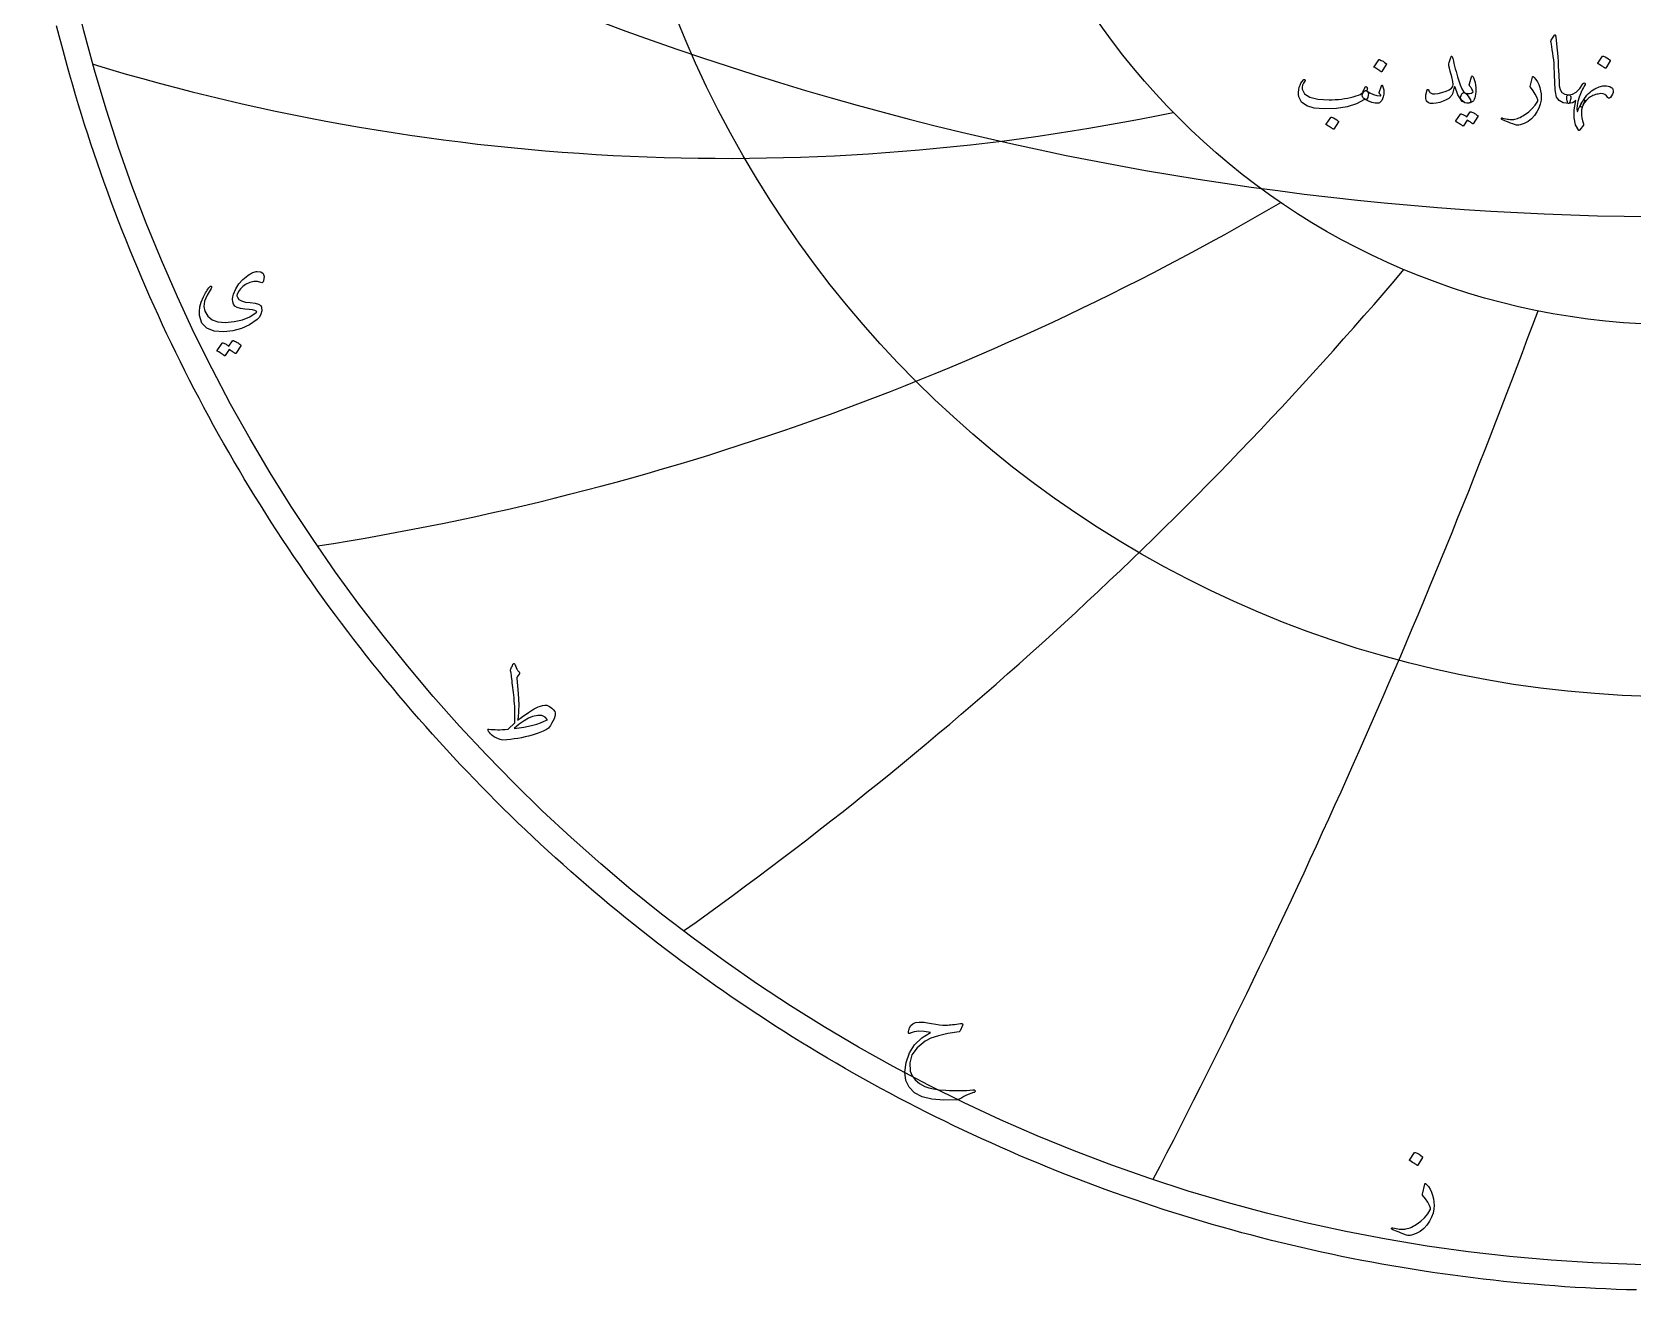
# Model space of a CAD drawing. Header units: millimetres. Extents: x -128 to 128, y -128 to 131.
# Drawn here: x -126 to -3.4, y -127.9 to -31.6 of the extents above; entities that cross this region are included whole.
import ezdxf

# ---------------------------------------------------------------- set-up
doc = ezdxf.new("R2010")
doc.units = ezdxf.units.MM
for name, color, linetype in [('CUT_OUTER', 1, 'Continuous'), ('ENGRAVE', 7, 'Continuous'), ('ENGRAVE_FINE', 8, 'Continuous'), ('TEXT', 5, 'Continuous')]:
    doc.layers.add(name, color=color, linetype=linetype)

msp = doc.modelspace()

# ---------------------------------------------------------------- linework, layer by layer
at = {"layer": 'CUT_OUTER'}
msp.add_lwpolyline([(-3.1401, -127.9115), (-3.9248, -127.8898), (-4.7095, -127.8633), (-5.4939, -127.832), (-6.2782, -127.7959), (-7.0622, -127.755), (-7.846, -127.7092), (-8.6294, -127.6587), (-9.4126, -127.6033), (-10.1954, -127.5432), (-10.9778, -127.4782), (-11.7598, -127.4084), (-12.5413, -127.3339), (-13.3224, -127.2545), (-14.1029, -127.1704), (-14.883, -127.0815), (-15.6624, -126.9878), (-16.4413, -126.8893), (-17.2196, -126.786), (-17.9972, -126.6779), (-18.7742, -126.5651), (-19.5504, -126.4476), (-20.3259, -126.3252), (-21.1006, -126.1981), (-21.8746, -126.0663), (-22.6477, -125.9297), (-23.42, -125.7883), (-24.1913, -125.6423), (-24.9618, -125.4915), (-25.7313, -125.336), (-26.4999, -125.1757), (-27.2675, -125.0108), (-28.034, -124.8411), (-28.7995, -124.6667), (-29.5639, -124.4877), (-30.3272, -124.3039), (-31.0893, -124.1155), (-31.8503, -123.9224), (-32.6101, -123.7246), (-33.3686, -123.5222), (-34.1259, -123.3151), (-34.8819, -123.1034), (-35.6366, -122.8871), (-36.3899, -122.6661), (-37.1419, -122.4405), (-37.8925, -122.2103), (-38.6417, -121.9755), (-39.3894, -121.7361), (-40.1356, -121.4921), (-40.8803, -121.2436), (-41.6235, -120.9905), (-42.3651, -120.7328), (-43.1051, -120.4706), (-43.8434, -120.2038), (-44.5802, -119.9325), (-45.3152, -119.6567), (-46.0486, -119.3764), (-46.7802, -119.0916), (-47.51, -118.8024), (-48.2381, -118.5086), (-48.9643, -118.2104), (-49.6887, -117.9077), (-50.4113, -117.6006), (-51.1319, -117.2891), (-51.8506, -116.9731), (-52.5674, -116.6528), (-53.2822, -116.328), (-53.9949, -115.9989), (-54.7057, -115.6654), (-55.4144, -115.3276), (-56.1209, -114.9854), (-56.8254, -114.6389), (-57.5278, -114.288), (-58.2279, -113.9329), (-58.9259, -113.5735), (-59.6217, -113.2098), (-60.3152, -112.8418), (-61.0065, -112.4696), (-61.6954, -112.0932), (-62.382, -111.7125), (-63.0663, -111.3276), (-63.7482, -110.9386), (-64.4277, -110.5453), (-65.1048, -110.1479), (-65.7794, -109.7464), (-66.4516, -109.3407), (-67.1212, -108.9309), (-67.7884, -108.517), (-68.4529, -108.099), (-69.1149, -107.677), (-69.7743, -107.2509), (-70.4311, -106.8207), (-71.0852, -106.3865), (-71.7366, -105.9484), (-72.3854, -105.5062), (-73.0314, -105.0601), (-73.6747, -104.61), (-74.3151, -104.1559), (-74.9528, -103.698), (-75.5877, -103.2361), (-76.2197, -102.7704), (-76.8489, -102.3008), (-77.4751, -101.8273), (-78.0985, -101.35), (-78.7189, -100.8689), (-79.3363, -100.384), (-79.9508, -99.8953), (-80.5622, -99.4029), (-81.1706, -98.9067), (-81.776, -98.4068), (-82.3782, -97.9032), (-82.9774, -97.3958), (-83.5735, -96.8849), (-84.1664, -96.3703), (-84.7561, -95.852), (-85.3426, -95.3301), (-85.926, -94.8047), (-86.5061, -94.2757), (-87.0829, -93.7431), (-87.6565, -93.207), (-88.2267, -92.6674), (-88.7936, -92.1243), (-89.3572, -91.5778), (-89.9175, -91.0277), (-90.4743, -90.4743), (-91.0277, -89.9175), (-91.5778, -89.3572), (-92.1243, -88.7936), (-92.6674, -88.2267), (-93.207, -87.6565), (-93.7431, -87.0829), (-94.2757, -86.5061), (-94.8047, -85.926), (-95.3301, -85.3426), (-95.852, -84.7561), (-96.3703, -84.1664), (-96.8849, -83.5735), (-97.3958, -82.9774), (-97.9032, -82.3782), (-98.4068, -81.776), (-98.9067, -81.1706), (-99.4029, -80.5622), (-99.8953, -79.9508), (-100.384, -79.3363), (-100.8689, -78.7189), (-101.35, -78.0985), (-101.8273, -77.4751), (-102.3008, -76.8489), (-102.7704, -76.2197), (-103.2361, -75.5877), (-103.698, -74.9528), (-104.1559, -74.3151), (-104.61, -73.6747), (-105.0601, -73.0314), (-105.5062, -72.3854), (-105.9484, -71.7366), (-106.3865, -71.0852), (-106.8207, -70.4311), (-107.2509, -69.7743), (-107.677, -69.1149), (-108.099, -68.4529), (-108.517, -67.7884), (-108.9309, -67.1212), (-109.3407, -66.4516), (-109.7464, -65.7794), (-110.1479, -65.1048), (-110.5453, -64.4277), (-110.9386, -63.7482), (-111.3276, -63.0663), (-111.7125, -62.382), (-112.0932, -61.6954), (-112.4696, -61.0065), (-112.8418, -60.3152), (-113.2098, -59.6217), (-113.5735, -58.9259), (-113.9329, -58.2279), (-114.288, -57.5278), (-114.6389, -56.8254), (-114.9854, -56.1209), (-115.3276, -55.4144), (-115.6654, -54.7057), (-115.9989, -53.9949), (-116.328, -53.2822), (-116.6528, -52.5674), (-116.9731, -51.8506), (-117.2891, -51.1319), (-117.6006, -50.4113), (-117.9077, -49.6887), (-118.2104, -48.9643), (-118.5086, -48.2381), (-118.8024, -47.51), (-119.0916, -46.7802), (-119.3764, -46.0486), (-119.6567, -45.3152), (-119.9325, -44.5802), (-120.2038, -43.8434), (-120.4706, -43.1051), (-120.7328, -42.3651), (-120.9905, -41.6235), (-121.2436, -40.8803), (-121.4921, -40.1356), (-121.7361, -39.3894), (-121.9755, -38.6417), (-122.2103, -37.8925), (-122.4405, -37.1419), (-122.6661, -36.3899), (-122.8871, -35.6366), (-123.1034, -34.8819), (-123.3151, -34.1259), (-123.5222, -33.3686), (-123.7246, -32.6101), (-123.9224, -31.8503), (-124.1155, -31.0893)], dxfattribs=at)
at = {"layer": 'ENGRAVE'}
for radius in [126, 82.4783, 53.9894]:
    msp.add_circle((0, 0), radius, dxfattribs=at)
for centre, radius, start, end in [((-72.76, 126.024), 167.2685, 253.125475, 281.775865), ((-136.5716, 136.5716), 210.0149, 278.882702, 300.370494), ((-250.0811, 144.3844), 300.3167, 305.399857, 319.725052), ((-556.7691, 149.1858), 582.2808, 332.5276836, 339.690281)]:
    msp.add_arc(centre, radius, start, end, dxfattribs=at)
at = {"layer": 'ENGRAVE_FINE'}
msp.add_arc((0, 189.2977), 235.0162, 237.678517, 302.321483, dxfattribs=at)
at = {"layer": 'TEXT'}
for points in [[(-9.4391, -31.8194), (-9.4251, -31.7976), (-9.4119, -31.7831), (-9.3996, -31.7759), (-9.3883, -31.7759), (-9.3711, -31.7854), (-9.3556, -31.814), (-9.342, -31.8616), (-9.3302, -31.9283), (-9.2704, -32.4704), (-9.2214, -32.9716), (-9.1833, -33.4321), (-9.156, -33.8517), (-9.1386, -34.2105), (-9.1225, -34.5321), (-9.1077, -34.8166), (-9.0944, -35.0638), (-9.0828, -35.2738), (-9.0735, -35.4466), (-9.0665, -35.5823), (-9.0617, -35.6807), (-8.9973, -35.9756), (-8.8548, -36.1924), (-8.6344, -36.3312), (-8.3359, -36.392), (-8.2529, -36.4138), (-8.1998, -36.4646), (-8.1767, -36.5444), (-8.1835, -36.6533), (-8.2175, -36.8248), (-8.2542, -36.9472), (-8.2937, -37.0207), (-8.3359, -37.0452), (-8.7559, -36.9899), (-9.0653, -36.8239), (-9.264, -36.5471), (-9.352, -36.1597), (-9.3659, -35.9744), (-9.3783, -35.7887), (-9.3894, -35.6025), (-9.3992, -35.4158), (-9.408, -35.2287), (-9.4164, -35.0411), (-9.4244, -34.8531), (-9.4319, -34.6646), (-9.4455, -34.3051), (-9.4645, -33.9814), (-9.489, -33.6936), (-9.519, -33.4416), (-9.5543, -33.1996), (-9.5952, -32.9417), (-9.6414, -32.6679), (-9.6931, -32.3783), (-9.6999, -32.3261), (-9.6986, -32.2785), (-9.6891, -32.2354), (-9.6714, -32.1968)], [(-22.8883, -33.6993), (-22.8792, -33.6902), (-22.8665, -33.6847), (-22.8502, -33.6829), (-22.8302, -33.6847), (-22.6892, -33.7419), (-22.5562, -33.8118), (-22.4315, -33.8943), (-22.3149, -33.9896), (-22.3036, -34.0041), (-22.2986, -34.0186), (-22.2999, -34.0331), (-22.3077, -34.0476), (-22.6488, -34.5993), (-22.6615, -34.6124), (-22.6778, -34.6156), (-22.6978, -34.6088), (-22.7214, -34.592), (-22.7418, -34.5775), (-22.774, -34.5557), (-22.818, -34.5267), (-22.8738, -34.4904), (-22.9423, -34.4468), (-23.0244, -34.396), (-23.1201, -34.338), (-23.2294, -34.2726), (-23.244, -34.2618), (-23.2512, -34.2509), (-23.2512, -34.24), (-23.244, -34.2291)], [(-17.2125, -33.6049), (-17.1708, -33.7952), (-17.1254, -33.9887), (-17.0764, -34.1853), (-17.0238, -34.3851), (-16.9675, -34.5891), (-16.9077, -34.798), (-16.8442, -35.0118), (-16.777, -35.2307), (-16.6414, -35.6245), (-16.5175, -35.9202), (-16.4055, -36.118), (-16.3052, -36.2178), (-16.2177, -36.2772), (-16.1292, -36.3612), (-16.0399, -36.4696), (-15.9496, -36.6025), (-15.8643, -36.7672), (-15.8407, -36.891), (-15.8788, -36.974), (-15.9786, -37.0162), (-16.3012, -36.9835), (-16.5865, -36.7694), (-16.8346, -36.3739), (-17.0456, -35.7968), (-17.0501, -35.7873), (-17.0565, -35.7805), (-17.0646, -35.7764), (-17.0746, -35.7751), (-17.0819, -35.7764), (-17.0891, -35.7805), (-17.0964, -35.7873), (-17.1036, -35.7968), (-17.124, -35.8903), (-17.149, -35.9892), (-17.1785, -36.0935), (-17.2125, -36.2033), (-17.2497, -36.3072), (-17.2887, -36.3938), (-17.3295, -36.4632), (-17.3722, -36.5154), (-17.5255, -36.6492), (-17.7169, -36.7676), (-17.9465, -36.8706), (-18.2141, -36.9581), (-18.4863, -37.023), (-18.7222, -37.0507), (-18.9218, -37.0411), (-19.0851, -36.9944), (-19.2248, -36.8774), (-19.2883, -36.6714), (-19.2756, -36.3766), (-19.1867, -35.9928), (-19.1781, -35.9801), (-19.1667, -35.971), (-19.1527, -35.9656), (-19.1359, -35.9638), (-19.1159, -35.966), (-19.0996, -35.9729), (-19.0869, -35.9842), (-19.0778, -36.0001), (-19.0433, -36.0804), (-19.0052, -36.147), (-18.9635, -36.2001), (-18.9181, -36.2396), (-18.7766, -36.2922), (-18.5843, -36.3049), (-18.3411, -36.2777), (-18.0472, -36.2106), (-17.7337, -36.1098), (-17.4901, -35.9964), (-17.3164, -35.8703), (-17.2125, -35.7315), (-17.1953, -35.5909), (-17.2234, -35.3505), (-17.2969, -35.0102), (-17.4157, -34.5702), (-17.4729, -34.3384), (-17.5065, -34.1511), (-17.5164, -34.0082), (-17.5028, -33.9097), (-17.3649, -33.5178), (-17.3499, -33.4765), (-17.3341, -33.447), (-17.3173, -33.4294), (-17.2996, -33.4235), (-17.2778, -33.4348), (-17.256, -33.4688), (-17.2343, -33.5255), (-17.2125, -33.6049)], [(-5.7448, -33.4307), (-5.7357, -33.4216), (-5.723, -33.4162), (-5.7067, -33.4144), (-5.6867, -33.4162), (-5.5456, -33.4734), (-5.4127, -33.5432), (-5.288, -33.6258), (-5.1714, -33.721), (-5.16, -33.7356), (-5.155, -33.7501), (-5.1564, -33.7646), (-5.1641, -33.7791), (-5.5052, -34.3307), (-5.5179, -34.3439), (-5.5343, -34.347), (-5.5542, -34.3402), (-5.5778, -34.3235), (-5.5982, -34.3089), (-5.6304, -34.2872), (-5.6744, -34.2581), (-5.7302, -34.2218), (-5.7987, -34.1783), (-5.8808, -34.1275), (-5.9766, -34.0694), (-6.0859, -34.0041), (-6.1004, -33.9932), (-6.1077, -33.9823), (-6.1077, -33.9714), (-6.1004, -33.9606)], [(-23.8028, -36.0872), (-23.7958, -36.0908), (-23.7892, -36.0944), (-23.7831, -36.0981), (-23.7774, -36.1017), (-23.7717, -36.1058), (-23.7656, -36.1108), (-23.759, -36.1167), (-23.752, -36.1235), (-23.6935, -36.1924), (-23.6704, -36.2904), (-23.6826, -36.4174), (-23.7302, -36.5735), (-23.7742, -36.6683), (-23.8192, -36.7277), (-23.865, -36.7517), (-23.9117, -36.7404), (-23.9353, -36.7291), (-23.9552, -36.7241), (-23.9716, -36.7254), (-23.9843, -36.7331), (-24.5794, -37.0588), (-25.2907, -37.2884), (-26.1181, -37.4217), (-27.0617, -37.4589), (-27.8247, -37.3936), (-28.4008, -37.2194), (-28.79, -36.9364), (-28.9923, -36.5444), (-29.0236, -36.3593), (-29.0304, -36.1743), (-29.0128, -35.9892), (-28.9706, -35.8041), (-28.913, -35.6403), (-28.8417, -35.4902), (-28.7569, -35.3536), (-28.6585, -35.2307), (-28.6399, -35.2153), (-28.6204, -35.2053), (-28.5999, -35.2008), (-28.5786, -35.2017), (-28.5587, -35.2103), (-28.5423, -35.2216), (-28.5296, -35.2357), (-28.5206, -35.2525), (-28.5165, -35.2688), (-28.5187, -35.2888), (-28.5274, -35.3124), (-28.5423, -35.3396), (-28.6476, -35.4938), (-28.7165, -35.6444), (-28.7492, -35.7914), (-28.7456, -35.9347), (-28.5732, -36.294), (-28.1722, -36.5517), (-27.5425, -36.7077), (-26.6843, -36.7622), (-26.4486, -36.7585), (-26.2134, -36.7476), (-25.9787, -36.7295), (-25.7444, -36.7041), (-25.5119, -36.6714), (-25.2826, -36.6315), (-25.0564, -36.5843), (-24.8335, -36.5299), (-24.6171, -36.4682), (-24.4397, -36.4065), (-24.3014, -36.3448), (-24.202, -36.2831), (-24.1637, -36.2505), (-24.1285, -36.2106), (-24.0965, -36.1634), (-24.0677, -36.1089), (-24.0408, -36.0482), (-24.0142, -35.9819), (-23.9881, -35.9102), (-23.9625, -35.8331), (-23.9525, -35.8095), (-23.9371, -35.7896), (-23.9162, -35.7733), (-23.8899, -35.7606), (-23.8618, -35.7537), (-23.8355, -35.7551), (-23.811, -35.7646), (-23.7883, -35.7823), (-23.7702, -35.8068), (-23.7593, -35.8368), (-23.7556, -35.8721), (-23.7593, -35.913)], [(-15.7464, -35.9493), (-15.789, -35.878), (-15.8298, -35.8168), (-15.8689, -35.7655), (-15.906, -35.7243), (-15.9328, -35.6889), (-15.9478, -35.6481), (-15.951, -35.6018), (-15.9423, -35.5501), (-15.7899, -34.9985), (-15.7686, -34.9504), (-15.7409, -34.9368), (-15.7069, -34.9576), (-15.6665, -35.013), (-15.6057, -35.1305), (-15.554, -35.2724), (-15.5114, -35.4389), (-15.4778, -35.6299), (-15.4583, -35.8132), (-15.4506, -35.9928), (-15.4547, -36.1688), (-15.4706, -36.3412), (-15.4964, -36.4913), (-15.5304, -36.6224), (-15.5726, -36.7345), (-15.623, -36.8275), (-15.6851, -36.8964), (-15.77, -36.9509), (-15.8775, -36.9908), (-16.0077, -37.0162), (-16.141, -37.0212), (-16.2653, -36.9999), (-16.3805, -36.9522), (-16.4867, -36.8783), (-16.5688, -36.7844), (-16.6119, -36.6769), (-16.616, -36.5558), (-16.581, -36.421), (-16.5253, -36.3108), (-16.4595, -36.2414), (-16.3837, -36.2128), (-16.298, -36.2251), (-16.1002, -36.2727), (-15.9278, -36.2777), (-15.7808, -36.24), (-15.6593, -36.1597), (-15.6566, -36.1384), (-15.6702, -36.0962), (-15.7001, -36.0332), (-15.7464, -35.9493)], [(-11.1085, -35.0202), (-11.1044, -35.0071), (-11.0994, -34.9966), (-11.0935, -34.9889), (-11.0867, -34.9839), (-11.0663, -34.9821), (-11.0413, -34.9912), (-11.0118, -35.0112), (-10.9778, -35.042), (-10.8454, -35.1994), (-10.731, -35.3813), (-10.6349, -35.5877), (-10.5569, -35.8186), (-10.4961, -36.0672), (-10.4589, -36.3122), (-10.4453, -36.5535), (-10.4552, -36.7912), (-10.5197, -37.1042), (-10.6258, -37.4045), (-10.7737, -37.6921), (-10.9633, -37.967), (-11.1901, -38.216), (-11.4496, -38.4188), (-11.7417, -38.5753), (-12.0665, -38.6856), (-12.1536, -38.7042), (-12.2407, -38.7091), (-12.3278, -38.7005), (-12.4149, -38.6783), (-12.6157, -38.6082), (-12.7969, -38.5431), (-12.9586, -38.483), (-13.1008, -38.4279), (-13.2231, -38.3778), (-13.3249, -38.3326), (-13.4063, -38.2925), (-13.4673, -38.2573), (-13.48, -38.2464), (-13.4891, -38.2356), (-13.4946, -38.2247), (-13.4964, -38.2138), (-13.495, -38.1997), (-13.4909, -38.1866), (-13.4841, -38.1743), (-13.4746, -38.163), (-13.4623, -38.1544), (-13.4474, -38.1503), (-13.4297, -38.1507), (-13.4093, -38.1557), (-13.285, -38.1891), (-13.1661, -38.2165), (-13.0527, -38.238), (-12.9448, -38.2537), (-12.8413, -38.2635), (-12.7415, -38.2673), (-12.6454, -38.2653), (-12.5528, -38.2573), (-12.4605, -38.2426), (-12.365, -38.2201), (-12.2664, -38.19), (-12.1645, -38.1521), (-12.0595, -38.106), (-11.9513, -38.0514), (-11.8399, -37.9881), (-11.7254, -37.9162), (-11.4038, -37.6848), (-11.1284, -37.4335), (-10.8993, -37.1623), (-10.7165, -36.871), (-10.7047, -36.8474), (-10.6984, -36.8202), (-10.6975, -36.7894), (-10.702, -36.7549), (-10.7782, -36.5512), (-10.898, -36.3249), (-11.0613, -36.0758), (-11.2681, -35.8041), (-11.2772, -35.7869), (-11.2827, -35.7714), (-11.2845, -35.7578), (-11.2827, -35.746)], [(-7.1746, -36.9872), (-7.2544, -37.1586), (-7.3125, -37.3392), (-7.3488, -37.5288), (-7.3633, -37.7275), (-7.357, -37.9343), (-7.3306, -38.1485), (-7.2844, -38.3698), (-7.2181, -38.5985), (-7.21, -38.6288), (-7.2073, -38.6547), (-7.21, -38.676), (-7.2181, -38.6928), (-7.4794, -39.063), (-7.5035, -39.0897), (-7.5248, -39.1047), (-7.5434, -39.1079), (-7.5593, -39.0993), (-7.8079, -38.6733), (-7.9294, -38.1503), (-7.924, -37.5302), (-7.7915, -36.813), (-7.9181, -36.9146), (-8.051, -36.9872), (-8.1903, -37.0307), (-8.3359, -37.0452), (-8.3672, -37.0357), (-8.3958, -37.0071), (-8.4216, -36.9595), (-8.4448, -36.8928), (-8.4579, -36.8527), (-8.4683, -36.8121), (-8.4761, -36.771), (-8.481, -36.7295), (-8.4847, -36.688), (-8.4883, -36.6469), (-8.4919, -36.6063), (-8.4956, -36.5662), (-8.491, -36.4927), (-8.4629, -36.4392), (-8.4112, -36.4056), (-8.3359, -36.392), (-8.0397, -36.3258), (-7.7607, -36.1634), (-7.4989, -35.9048), (-7.2544, -35.5501), (-7.2213, -35.5052), (-7.1873, -35.4793), (-7.1524, -35.4725), (-7.1165, -35.4847), (-7.0902, -35.5079), (-7.0766, -35.5337), (-7.0757, -35.5623), (-7.0875, -35.5936), (-7.1517, -35.707), (-7.2136, -35.8222), (-7.2733, -35.9393), (-7.3306, -36.0581), (-7.3858, -36.1788), (-7.4386, -36.3013), (-7.4892, -36.4256), (-7.5375, -36.5517), (-7.6446, -36.8951), (-7.7044, -37.1922), (-7.7171, -37.4431), (-7.6827, -37.6476), (-7.6795, -37.654), (-7.6772, -37.6585), (-7.6759, -37.6613), (-7.6754, -37.6622), (-7.6749, -37.6613), (-7.6736, -37.6585), (-7.6713, -37.654), (-7.6681, -37.6476), (-7.6239, -37.5435), (-7.5783, -37.4417), (-7.5314, -37.3421), (-7.4831, -37.2448), (-7.4329, -37.1493), (-7.3805, -37.0552), (-7.3259, -36.9624), (-7.269, -36.871), (-7.2277, -36.8075), (-7.1909, -36.7694), (-7.1587, -36.7567), (-7.131, -36.7694), (-7.1174, -36.7966), (-7.1202, -36.842), (-7.1392, -36.9055), (-7.1746, -36.9872)], [(-24.0206, -36.6678), (-24.0995, -36.593), (-24.1403, -36.4991), (-24.143, -36.3861), (-24.1077, -36.2541), (-24.031, -36.1357), (-23.9607, -36.0636), (-23.8967, -36.0377), (-23.8391, -36.0581), (-23.5669, -36.2382), (-23.2948, -36.3648), (-23.0226, -36.4378), (-22.7504, -36.4573), (-22.7409, -36.4555), (-22.7341, -36.4501), (-22.73, -36.441), (-22.7286, -36.4283), (-22.7354, -36.4043), (-22.7558, -36.3684), (-22.7899, -36.3208), (-22.8375, -36.2614), (-22.8466, -36.2432), (-22.852, -36.2251), (-22.8538, -36.2069), (-22.852, -36.1888), (-22.6778, -35.688), (-22.6697, -35.6689), (-22.6597, -35.6553), (-22.6479, -35.6471), (-22.6343, -35.6444), (-22.6207, -35.6467), (-22.6089, -35.6535), (-22.5989, -35.6648), (-22.5907, -35.6807), (-22.5363, -35.8436), (-22.5036, -36.0055), (-22.4927, -36.1666), (-22.5036, -36.3267), (-22.539, -36.5258), (-22.5871, -36.6878), (-22.6479, -36.8125), (-22.7214, -36.9001), (-22.7772, -36.9482), (-22.8284, -36.9835), (-22.8752, -37.0062), (-22.9173, -37.0162), (-23.1605, -37.0216), (-23.4254, -36.9654), (-23.7121, -36.8474), (-24.0206, -36.6678)], [(-5.3456, -36.5952), (-5.4395, -36.4483), (-5.5615, -36.3485), (-5.7116, -36.2958), (-5.8899, -36.2904), (-5.9911, -36.3033), (-6.0913, -36.3203), (-6.1907, -36.3414), (-6.2891, -36.3666), (-6.3866, -36.3968), (-6.4833, -36.4328), (-6.579, -36.4748), (-6.6738, -36.5226), (-6.8362, -36.6315), (-6.9895, -36.7839), (-7.1338, -36.9799), (-7.269, -37.2194), (-7.3075, -37.2734), (-7.3433, -37.3047), (-7.3765, -37.3133), (-7.4069, -37.2993), (-7.4323, -37.2711), (-7.4431, -37.2376), (-7.4395, -37.1986), (-7.4214, -37.1541), (-7.3937, -37.0956), (-7.3687, -37.0434), (-7.3465, -36.9976), (-7.327, -36.9581), (-7.3098, -36.9246), (-7.2944, -36.8964), (-7.2807, -36.8738), (-7.269, -36.8565), (-7.1623, -36.6959), (-7.053, -36.5481), (-6.941, -36.4129), (-6.8262, -36.2904), (-6.7087, -36.1802), (-6.5885, -36.0817), (-6.4656, -35.9951), (-6.3399, -35.9202), (-6.0174, -35.7737), (-5.7175, -35.697), (-5.4404, -35.6902), (-5.1859, -35.7533), (-5.0775, -35.8082), (-4.999, -35.8785), (-4.9505, -35.9642), (-4.9319, -36.0654), (-4.9427, -36.2033), (-4.9827, -36.3339), (-5.0516, -36.4573), (-5.1496, -36.5735), (-5.2136, -36.6238), (-5.2675, -36.6442), (-5.3115, -36.6347), (-5.3456, -36.5952)], [(-15.877, -37.6912), (-15.8679, -37.6821), (-15.8552, -37.6767), (-15.8389, -37.6749), (-15.819, -37.6767), (-15.7475, -37.7034), (-15.6783, -37.7329), (-15.6114, -37.7651), (-15.5468, -37.8001), (-15.4839, -37.8382), (-15.4225, -37.8799), (-15.3624, -37.9253), (-15.3036, -37.9743), (-15.2923, -37.9892), (-15.2873, -38.0051), (-15.2887, -38.0219), (-15.2964, -38.0396), (-15.6448, -38.5912), (-15.6543, -38.5985), (-15.6683, -38.5985), (-15.6869, -38.5912), (-15.7101, -38.5767), (-15.726, -38.5633), (-15.7518, -38.5449), (-15.7877, -38.5216), (-15.8335, -38.4932), (-15.8897, -38.4594), (-15.9569, -38.4197), (-16.0349, -38.3741), (-16.1238, -38.3226), (-16.3996, -38.7509), (-16.4123, -38.764), (-16.4286, -38.7672), (-16.4486, -38.7604), (-16.4722, -38.7436), (-16.4926, -38.7291), (-16.5248, -38.7073), (-16.5688, -38.6783), (-16.6246, -38.642), (-16.6931, -38.5985), (-16.7752, -38.5476), (-16.8709, -38.4896), (-16.9802, -38.4243), (-16.9916, -38.4134), (-16.9966, -38.4025), (-16.9952, -38.3916), (-16.9875, -38.3807), (-16.6319, -37.8509), (-16.6228, -37.8418), (-16.6101, -37.8364), (-16.5937, -37.8345), (-16.5738, -37.8364), (-16.513, -37.8561), (-16.454, -37.879), (-16.3969, -37.9051), (-16.3415, -37.9343), (-16.288, -37.9663), (-16.2363, -38.0006), (-16.1864, -38.0371), (-16.1383, -38.0759)], [(-26.5536, -38.1049), (-26.5446, -38.0958), (-26.5319, -38.0904), (-26.5155, -38.0886), (-26.4956, -38.0904), (-26.3545, -38.1475), (-26.2216, -38.2174), (-26.0968, -38.3), (-25.9802, -38.3952), (-25.9689, -38.4097), (-25.9639, -38.4243), (-25.9653, -38.4388), (-25.973, -38.4533), (-26.3141, -39.0049), (-26.3268, -39.0181), (-26.3431, -39.0212), (-26.3631, -39.0144), (-26.3867, -38.9976), (-26.4071, -38.9831), (-26.4393, -38.9614), (-26.4833, -38.9323), (-26.5391, -38.896), (-26.6076, -38.8525), (-26.6897, -38.8017), (-26.7854, -38.7436), (-26.8948, -38.6783), (-26.9093, -38.6674), (-26.9165, -38.6565), (-26.9165, -38.6456), (-26.9093, -38.6347)], [(-108.4755, -50.7553), (-108.7261, -50.6716), (-109.0058, -50.6682), (-109.3145, -50.7452), (-109.6522, -50.9024), (-109.8666, -51.0524), (-110.0451, -51.2315), (-110.1879, -51.4395), (-110.2948, -51.6766), (-110.3055, -51.724), (-110.3064, -51.7734), (-110.2977, -51.8247), (-110.2793, -51.8779), (-110.1564, -52.0434), (-109.9503, -52.1682), (-109.6609, -52.2524), (-109.2884, -52.296), (-108.9206, -52.3352), (-108.6535, -52.4063), (-108.4871, -52.5094), (-108.4213, -52.6444), (-108.414, -52.927), (-108.4696, -53.1786), (-108.5882, -53.3992), (-108.7696, -53.5889), (-109.3459, -53.9823), (-109.96, -54.2721), (-110.6117, -54.4584), (-111.3013, -54.5411), (-112.0542, -54.4889), (-112.6174, -54.2624), (-112.9909, -53.8618), (-113.1748, -53.287), (-113.1855, -52.9715), (-113.14, -52.6289), (-113.0384, -52.2592), (-112.8806, -51.8624), (-112.8257, -51.7521), (-112.7693, -51.6457), (-112.7115, -51.5431), (-112.6522, -51.4444), (-112.591, -51.349), (-112.5274, -51.2566), (-112.4613, -51.1671), (-112.3929, -51.0805), (-112.3561, -51.0447), (-112.3232, -51.0302), (-112.2942, -51.037), (-112.269, -51.065), (-112.255, -51.0999), (-112.2516, -51.1347), (-112.2588, -51.1695), (-112.2767, -51.2044), (-112.5951, -51.7173), (-112.7838, -52.1799), (-112.8429, -52.5921), (-112.7722, -52.954), (-112.5448, -53.3353), (-112.2109, -53.6044), (-111.7706, -53.7611), (-111.2238, -53.8057), (-110.5232, -53.75), (-109.8922, -53.6063), (-109.3309, -53.3745), (-108.8393, -53.0547), (-108.8098, -53.0276), (-108.7987, -53.0005), (-108.8059, -52.9734), (-108.8316, -52.9463), (-108.9356, -52.896), (-109.1161, -52.8534), (-109.373, -52.8186), (-109.7064, -52.7915), (-110.0456, -52.7499), (-110.3045, -52.6715), (-110.483, -52.5563), (-110.5813, -52.4044), (-110.6267, -52.2258), (-110.6393, -52.0386), (-110.619, -51.8426), (-110.5658, -51.6379), (-110.393, -51.2358), (-110.1535, -50.8657), (-109.8472, -50.5274), (-109.4742, -50.2211), (-109.375, -50.1486), (-109.2787, -50.0857), (-109.1853, -50.0324), (-109.0948, -49.9889), (-109.0077, -49.9545), (-108.9245, -49.9289), (-108.8451, -49.912), (-108.7696, -49.9037), (-108.4745, -49.9313), (-108.2935, -50.0605), (-108.2267, -50.2913), (-108.2742, -50.6237), (-108.31, -50.7132), (-108.3555, -50.765), (-108.4106, -50.779), (-108.4755, -50.7553)], [(-110.6432, -55.2224), (-110.6335, -55.2128), (-110.62, -55.207), (-110.6025, -55.205), (-110.5813, -55.207), (-110.505, -55.2355), (-110.4313, -55.267), (-110.3599, -55.3013), (-110.2909, -55.3386), (-110.2239, -55.3792), (-110.1584, -55.4237), (-110.0942, -55.4721), (-110.0316, -55.5244), (-110.0195, -55.5403), (-110.0142, -55.5573), (-110.0156, -55.5752), (-110.0238, -55.594), (-110.3955, -56.1824), (-110.4056, -56.1902), (-110.4206, -56.1902), (-110.4405, -56.1824), (-110.4651, -56.167), (-110.4821, -56.1527), (-110.5096, -56.1331), (-110.5479, -56.1082), (-110.5967, -56.0779), (-110.6567, -56.0419), (-110.7284, -55.9995), (-110.8116, -55.9509), (-110.9064, -55.896), (-111.2006, -56.3528), (-111.2142, -56.3668), (-111.2316, -56.3702), (-111.2529, -56.3629), (-111.278, -56.345), (-111.2998, -56.3295), (-111.3342, -56.3063), (-111.3811, -56.2753), (-111.4406, -56.2366), (-111.5137, -56.1902), (-111.6013, -56.136), (-111.7034, -56.074), (-111.82, -56.0044), (-111.8321, -55.9928), (-111.8374, -55.9811), (-111.8359, -55.9695), (-111.8277, -55.9579), (-111.4484, -55.3928), (-111.4387, -55.3831), (-111.4251, -55.3773), (-111.4077, -55.3753), (-111.3864, -55.3773), (-111.3216, -55.3983), (-111.2587, -55.4228), (-111.1977, -55.4506), (-111.1387, -55.4818), (-111.0816, -55.5159), (-111.0264, -55.5524), (-110.9732, -55.5914), (-110.9219, -55.6328)], [(-89.3453, -80.3742), (-89.3085, -80.29), (-89.2756, -80.2155), (-89.2465, -80.1506), (-89.2214, -80.0955), (-89.2006, -80.0505), (-89.1846, -80.0161), (-89.1735, -79.9924), (-89.1672, -79.9793), (-89.1541, -79.9624), (-89.1382, -79.9503), (-89.1193, -79.943), (-89.0975, -79.9406), (-89.0796, -79.9435), (-89.0646, -79.9522), (-89.0525, -79.9667), (-89.0433, -79.9871), (-89.0027, -80.0858), (-88.9659, -80.1729), (-88.933, -80.2484), (-88.904, -80.3122), (-88.8873, -80.3403), (-88.8682, -80.3703), (-88.8466, -80.4022), (-88.8227, -80.4361), (-88.7958, -80.4719), (-88.7656, -80.5097), (-88.7319, -80.5493), (-88.6949, -80.5909), (-88.6717, -80.633), (-88.664, -80.6742), (-88.6717, -80.7143), (-88.6949, -80.7535), (-88.842, -80.9471), (-88.8619, -80.9785), (-88.8749, -81.0109), (-88.8812, -81.0443), (-88.8807, -81.0787), (-88.8053, -81.9308), (-88.7569, -82.6213), (-88.7356, -83.1501), (-88.7414, -83.5174), (-88.7494, -83.6546), (-88.7578, -83.7797), (-88.7668, -83.8926), (-88.7762, -83.9935), (-88.7861, -84.0828), (-88.7965, -84.1609), (-88.8074, -84.228), (-88.8188, -84.2838), (-88.5873, -84.1067), (-88.3727, -83.9471), (-88.175, -83.8048), (-87.9943, -83.68), (-87.831, -83.5721), (-87.6856, -83.4806), (-87.5581, -83.4056), (-87.4485, -83.3471), (-87.2535, -83.26), (-87.0711, -83.1922), (-86.9012, -83.1438), (-86.744, -83.1148), (-86.6607, -83.1124), (-86.5736, -83.1284), (-86.4827, -83.1627), (-86.3878, -83.2155), (-86.2001, -83.3485), (-86.0627, -83.4767), (-85.9756, -83.6001), (-85.9388, -83.7187), (-85.9412, -83.8508), (-85.9717, -83.9993), (-86.0303, -84.1643), (-86.1169, -84.3458), (-86.2136, -84.5243), (-86.3027, -84.6729), (-86.384, -84.7914), (-86.4575, -84.88), (-86.6085, -84.9917), (-86.8678, -85.118), (-87.2356, -85.2588), (-87.7117, -85.4142), (-87.9771, -85.4911), (-88.2469, -85.5593), (-88.521, -85.6188), (-88.7994, -85.6697), (-89.0813, -85.7122), (-89.3656, -85.7471), (-89.6523, -85.7742), (-89.9414, -85.7935), (-90.0471, -85.7722), (-90.1475, -85.7471), (-90.2426, -85.718), (-90.3323, -85.6851), (-90.4178, -85.6484), (-90.4998, -85.6077), (-90.5784, -85.5632), (-90.6536, -85.5148), (-90.7857, -85.418), (-90.8956, -85.3213), (-90.9832, -85.2245), (-91.0485, -85.1277), (-91.0843, -85.0474), (-91.0911, -84.9922), (-91.0688, -84.9622), (-91.0175, -84.9574), (-90.8726, -84.9746), (-90.7165, -84.9874), (-90.5494, -84.9959), (-90.3711, -85), (-90.1816, -84.9997), (-89.9811, -84.9951), (-89.7694, -84.9862), (-89.5465, -84.9729), (-89.0356, -84.4697), (-89.0261, -84.2674), (-89.0211, -84.0632), (-89.0203, -83.8571), (-89.024, -83.649), (-89.0315, -83.4385), (-89.0423, -83.2251), (-89.0566, -83.0088), (-89.0743, -82.7897), (-89.0941, -82.5726), (-89.1149, -82.3629), (-89.1367, -82.1604), (-89.1594, -81.9651), (-89.1822, -81.7767), (-89.204, -81.5945), (-89.2248, -81.4186), (-89.2446, -81.249), (-89.2632, -81.092), (-89.2804, -80.9538), (-89.2961, -80.8346), (-89.3104, -80.7342), (-89.3232, -80.6522), (-89.3346, -80.588), (-89.3445, -80.5418), (-89.353, -80.5135), (-89.3583, -80.4816), (-89.3588, -80.4477), (-89.3544, -80.4119), (-89.3453, -80.3742)], [(-87.6885, -83.9974), (-87.988, -84.1217), (-88.3214, -84.3167), (-88.6886, -84.5824), (-89.0898, -84.9187), (-88.701, -84.8705), (-88.332, -84.8113), (-87.9829, -84.7409), (-87.6536, -84.6593), (-87.3447, -84.5676), (-87.0565, -84.4667), (-86.7892, -84.3567), (-86.5427, -84.2374), (-86.7101, -84.0308), (-86.9569, -83.9219), (-87.283, -83.9108), (-87.6885, -83.9974)], [(-54.7506, -107.6471), (-54.9364, -108.0652), (-54.9533, -108.0928), (-54.9732, -108.1136), (-54.9959, -108.1276), (-55.0216, -108.1349), (-55.8804, -108.2704), (-56.599, -108.4368), (-57.1772, -108.6342), (-57.6151, -108.8626), (-58.2291, -109.3634), (-58.6235, -109.9136), (-58.7982, -110.5131), (-58.7532, -111.162), (-58.6167, -111.5133), (-58.3854, -111.8239), (-58.0593, -112.0939), (-57.6383, -112.3233), (-57.3427, -112.4258), (-56.9745, -112.5091), (-56.5337, -112.5729), (-56.0203, -112.6174), (-55.7474, -112.6305), (-55.4783, -112.6387), (-55.2132, -112.6421), (-54.9519, -112.6407), (-54.6954, -112.6349), (-54.4448, -112.6252), (-54.1999, -112.6116), (-53.9609, -112.5942), (-53.9048, -112.5904), (-53.8603, -112.5942), (-53.8274, -112.6058), (-53.8061, -112.6252), (-53.7945, -112.6489), (-53.7906, -112.6736), (-53.7945, -112.6992), (-53.8061, -112.7258), (-53.8145, -112.7401), (-53.8245, -112.752), (-53.8358, -112.7614), (-53.8487, -112.7684), (-53.8624, -112.7745), (-53.8767, -112.781), (-53.8915, -112.788), (-53.9067, -112.7955), (-54.1298, -112.8666), (-54.3267, -112.9407), (-54.4975, -113.0176), (-54.6422, -113.0974), (-54.7349, -113.155), (-54.8193, -113.2039), (-54.8955, -113.2441), (-54.9635, -113.2755), (-55.0223, -113.2997), (-55.0709, -113.3181), (-55.1094, -113.3307), (-55.1377, -113.3374), (-56.1964, -113.3766), (-57.0964, -113.3007), (-57.8377, -113.1095), (-58.4203, -112.8033), (-58.8412, -112.3833), (-59.0899, -111.8587), (-59.1664, -111.2297), (-59.0706, -110.4962), (-58.817, -109.7573), (-58.4203, -109.1278), (-57.8803, -108.6076), (-57.197, -108.1968), (-57.6809, -108.1044), (-58.1029, -108.0826), (-58.4629, -108.1315), (-58.7609, -108.251), (-58.787, -108.2607), (-58.8112, -108.2665), (-58.8335, -108.2684), (-58.8538, -108.2665), (-58.8708, -108.2602), (-58.8829, -108.2491), (-58.8901, -108.2331), (-58.8925, -108.2123), (-58.8819, -108.116), (-58.8654, -108.0207), (-58.8432, -107.9263), (-58.8151, -107.8329), (-58.7164, -107.6515), (-58.5596, -107.5174), (-58.3448, -107.4308), (-58.0719, -107.3916), (-57.8991, -107.3931), (-57.6829, -107.4129), (-57.423, -107.4512), (-57.1196, -107.5078), (-56.8066, -107.5644), (-56.5177, -107.6026), (-56.253, -107.6224), (-56.0125, -107.6239), (-55.8969, -107.6188), (-55.7745, -107.6113), (-55.6453, -107.6014), (-55.5093, -107.5891), (-55.3666, -107.5738), (-55.217, -107.5552), (-55.0608, -107.5332), (-54.8977, -107.5078), (-54.8043, -107.5049), (-54.7487, -107.5271), (-54.7308, -107.5745), (-54.7506, -107.6471)], [(-20.1457, -117.3941), (-20.136, -117.3844), (-20.1225, -117.3786), (-20.105, -117.3767), (-20.0837, -117.3786), (-19.9333, -117.4396), (-19.7915, -117.5141), (-19.6584, -117.6021), (-19.5341, -117.7037), (-19.522, -117.7192), (-19.5167, -117.7347), (-19.5181, -117.7502), (-19.5263, -117.7657), (-19.8902, -118.3541), (-19.9037, -118.3681), (-19.9212, -118.3715), (-19.9425, -118.3642), (-19.9676, -118.3463), (-19.9894, -118.3308), (-20.0237, -118.3076), (-20.0707, -118.2767), (-20.1302, -118.2379), (-20.2033, -118.1915), (-20.2908, -118.1373), (-20.3929, -118.0754), (-20.5096, -118.0057), (-20.525, -117.9941), (-20.5328, -117.9825), (-20.5328, -117.9708), (-20.525, -117.9592)], [(-19.356, -119.8018), (-19.3517, -119.7878), (-19.3463, -119.7767), (-19.34, -119.7684), (-19.3328, -119.7631), (-19.311, -119.7612), (-19.2844, -119.7708), (-19.2529, -119.7921), (-19.2167, -119.825), (-19.0754, -119.9929), (-18.9534, -120.187), (-18.8508, -120.4071), (-18.7676, -120.6534), (-18.7028, -120.9186), (-18.6631, -121.1799), (-18.6486, -121.4373), (-18.6592, -121.6908), (-18.7279, -122.0247), (-18.8412, -122.345), (-18.9989, -122.6518), (-19.2012, -122.945), (-19.4431, -123.2107), (-19.7199, -123.427), (-20.0315, -123.5939), (-20.3779, -123.7115), (-20.4708, -123.7313), (-20.5637, -123.7367), (-20.6567, -123.7275), (-20.7496, -123.7037), (-20.9637, -123.629), (-21.157, -123.5596), (-21.3295, -123.4954), (-21.4812, -123.4367), (-21.6116, -123.3832), (-21.7202, -123.335), (-21.8071, -123.2922), (-21.8721, -123.2547), (-21.8857, -123.2431), (-21.8954, -123.2315), (-21.9012, -123.2199), (-21.9031, -123.2083), (-21.9017, -123.1933), (-21.8973, -123.1792), (-21.89, -123.1662), (-21.8799, -123.1541), (-21.8668, -123.1449), (-21.8508, -123.1405), (-21.832, -123.141), (-21.8102, -123.1463), (-21.6776, -123.1819), (-21.5508, -123.2112), (-21.4299, -123.2342), (-21.3147, -123.2508), (-21.2044, -123.2612), (-21.0979, -123.2654), (-20.9954, -123.2632), (-20.8967, -123.2547), (-20.7982, -123.239), (-20.6963, -123.215), (-20.5911, -123.1829), (-20.4825, -123.1425), (-20.3704, -123.0933), (-20.255, -123.035), (-20.1362, -122.9675), (-20.0141, -122.8908), (-19.671, -122.6441), (-19.3773, -122.376), (-19.1329, -122.0867), (-18.9379, -121.776), (-18.9254, -121.7508), (-18.9186, -121.7218), (-18.9176, -121.6889), (-18.9225, -121.6521), (-19.0037, -121.4349), (-19.1315, -121.1934), (-19.3057, -120.9278), (-19.5263, -120.6379), (-19.536, -120.6196), (-19.5418, -120.6031), (-19.5437, -120.5886), (-19.5418, -120.576)]]:
    msp.add_lwpolyline(points, close=True, dxfattribs=at)

doc.saveas('drawing.dxf')
